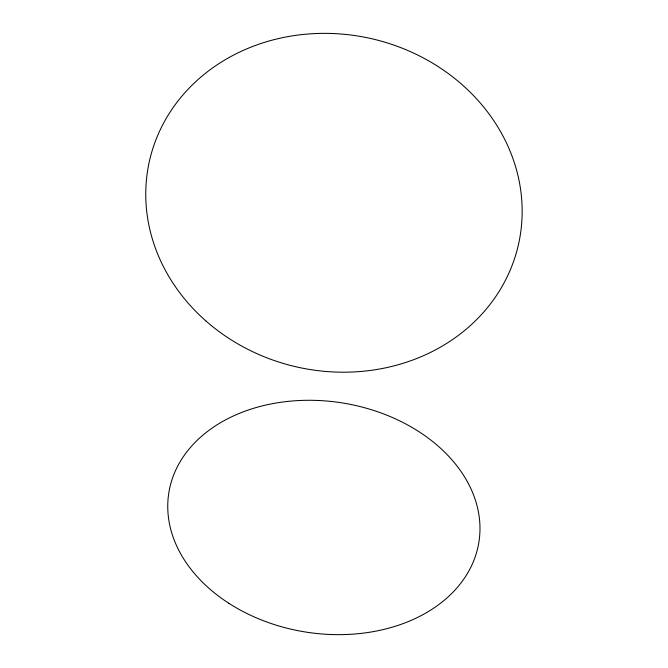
<?xml version="1.0" encoding="UTF-8"?>
<svg xmlns="http://www.w3.org/2000/svg" width="668" height="668" viewBox="0 0 668 668"><rect width="100%" height="100%" fill="white"/><g stroke="black" fill="none" stroke-linecap="round" stroke-linejoin="round"><path stroke-width="1" d="M228.723 603.204A156.988 116.007 9 0 0 478.63 543.744A156.988 116.007 9 0 0 264.252 405.418A156.988 116.007 9 0 0 228.723 603.204M206.053 321.091A189.169 168.336 12.8 0 0 517.475 248.63A189.169 168.336 12.8 0 0 278.339 38.602A189.169 168.336 12.8 0 0 206.053 321.091"/></g></svg>
